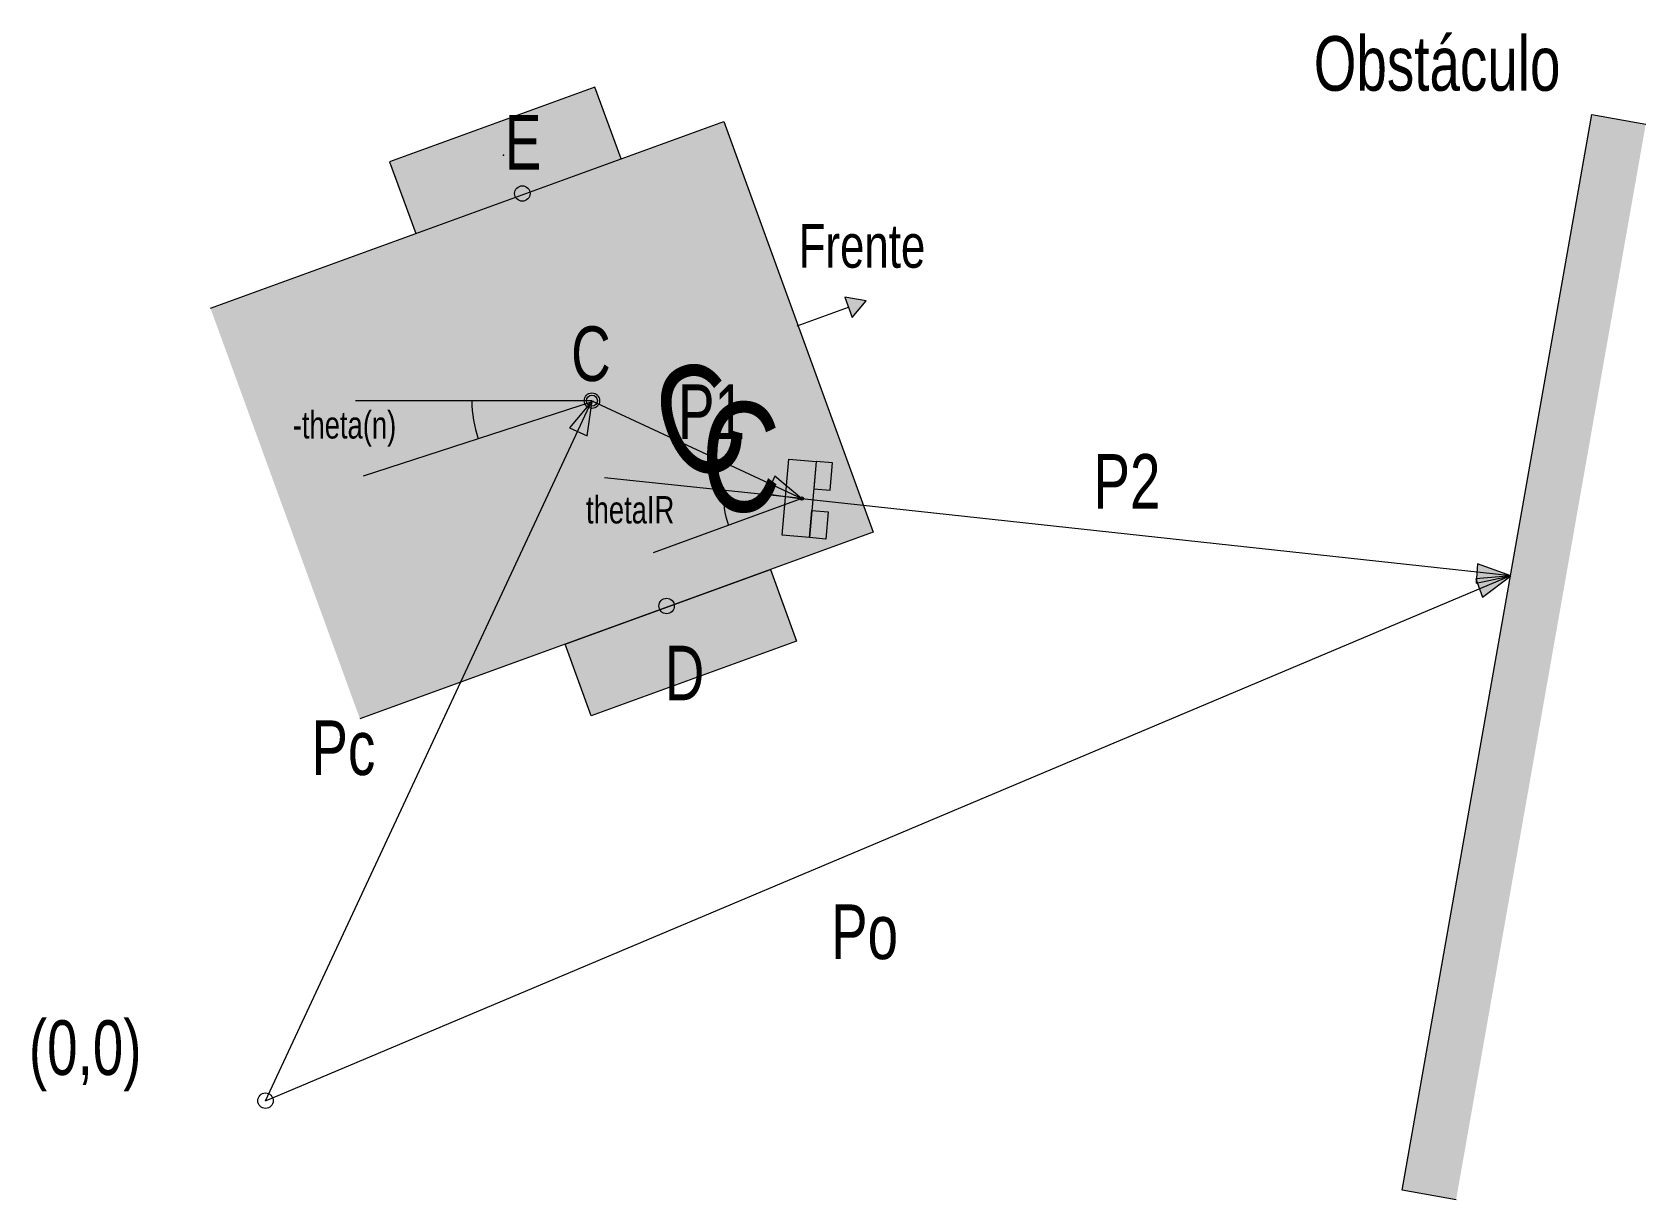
# Model space of a CAD drawing. Header units: millimetres. Extents: x -143 to 153, y -118 to 96.
import ezdxf

# ---------------------------------------------------------------- set-up
doc = ezdxf.new("R2010")
doc.units = ezdxf.units.MM
doc.layers.get('0').update_dxf_attribs({"color": 8, "linetype": 'CONTINUOUS', "lineweight": 0})
for name, color, linetype, lineweight in [('angulos', 7, 'CONTINUOUS', 0), ('carcaca', 9, 'CONTINUOUS', 0), ('noname', 7, 'CONTINUOUS', 0), ('obstaculo', 7, 'CONTINUOUS', 0), ('pontos', 5, 'CONTINUOUS', 0), ('rodas', 8, 'CONTINUOUS', 0), ('sensor', 7, 'CONTINUOUS', 0), ('text', 7, 'CONTINUOUS', 0), ('vetores', 7, 'CONTINUOUS', 0)]:
    doc.layers.add(name, color=color, linetype=linetype, lineweight=lineweight)
doc.styles.get("Standard").update_dxf_attribs({"font": 'txt', "width": 0.75})

# ---------------------------------------------------------------- blocks, each defined once
blk = doc.blocks.new('robo')
at = {"layer": 'carcaca'}
h = blk.add_hatch(color=256, dxfattribs=at)
edge = h.paths.add_edge_path()
edge.add_line((40.15625, -40.21875), (-59.84375, -40.21875))
edge.add_line((-59.84375, -40.21875), (-59.84375, 39.78125))
edge.add_line((-59.84375, 39.78125), (40.15625, 39.78125))
edge.add_line((40.15625, 39.78125), (40.15625, -40.21875))
edge.add_line((-19.84375, 39.78125), (20.15625, 39.78125))
edge.add_line((20.15625, 39.78125), (-19.84375, 39.78125))
edge.add_line((-19.84375, -40.21875), (20.15625, -40.21875))
edge.add_line((20.15625, -40.21875), (-19.84375, -40.21875))
at = {"layer": 'rodas'}
for points in [[(-19.84375, 39.78125), (20.15625, 39.78125), (20.15625, 53.78125), (-19.84375, 53.78125)], [(-19.84375, -40.21875), (20.15625, -40.21875), (20.15625, -54.21875), (-19.84375, -54.21875)]]:
    blk.add_hatch(color=256, dxfattribs=at).paths.add_polyline_path(points)
at = {"layer": 'pontos'}
blk.add_circle((1, 40), 1.41421, dxfattribs=at)
at = {"layer": 'rodas'}
for p, q in [((20.15625, 53.78125), (-19.84375, 53.78125)), ((-19.84375, 53.78125), (-19.84375, 39.78125)), ((20.15625, 39.78125), (20.15625, 53.78125)), ((-19.84375, 39.78125), (20.15625, 39.78125))]:
    blk.add_line(p, q, dxfattribs=at)
blk.add_point((0.15625, 47.78125), dxfattribs=at)
blk = doc.blocks.new('sensorIR')
at = {"layer": 'sensor'}
h = blk.add_hatch(color=1, dxfattribs=at)
edge = h.paths.add_edge_path()
edge.add_line((-7, 2), (7, 2))
edge.add_line((7, 2), (7, -3))
edge.add_line((7, -3), (-7, -3))
edge.add_line((-7, -3), (-7, 2))
edge.add_line((-7, 2), (-2, 2))
edge.add_line((-2, 2), (-2, 5))
edge.add_line((-2, 5), (-7, 5))
edge.add_line((-7, 5), (-7, 2))
edge.add_line((7, 2), (2, 2))
edge.add_line((2, 2), (2, 5))
edge.add_line((2, 5), (7, 5))
edge.add_line((7, 5), (7, 2))
at = {"layer": 'sensor', "color": 1}
for p, q in [((-2, 5), (-7, 5)), ((-7, 5), (-7, 2)), ((-2, 2), (-2, 5)), ((2, 2), (2, 5)), ((2, 5), (7, 5)), ((7, 5), (7, 2)), ((-7, 2), (7, 2)), ((-7, -3), (-7, 2)), ((-7, 2), (-2, 2)), ((7, 2), (2, 2)), ((7, 2), (7, -3)), ((7, -3), (-7, -3))]:
    blk.add_line(p, q, dxfattribs=at)
at = {"layer": 'sensor', "color": 5}
blk.add_circle((0, 0), 0.3, dxfattribs=at)
blk = doc.blocks.new('obstaculo')
at = {"layer": 'obstaculo'}
blk.add_hatch(color=256, dxfattribs=at).paths.add_polyline_path([(100, 0), (100, -10), (-100, -10), (-100, 0)])
for p, q in [((-100, -10), (-100, 0)), ((-100, 0), (100, 0)), ((100, 0), (100, -10))]:
    blk.add_line(p, q, dxfattribs=at)
blk = doc.blocks.new('flecha')
at = {"layer": 'vetores'}
blk.add_hatch(color=256, dxfattribs=at).paths.add_polyline_path([(0, 0), (-6.22, 1.63), (-6.19, -1.92)])
for p, q in [((0, 0), (-6.22, 1.63)), ((-6.22, 1.63), (-6.19, -1.92)), ((-6.19, -1.92), (0, 0))]:
    blk.add_line(p, q, dxfattribs=at)

msp = doc.modelspace()

# ---------------------------------------------------------------- hatches: boundary and pattern name
at = {"layer": 'noname'}
msp.add_hatch(color=256, dxfattribs=at).paths.add_polyline_path([(6.07, 47.15), (7.44, 43.39), (10.01, 46.46)])
at = {"layer": 'text'}
h = msp.add_hatch(color=256, dxfattribs=at)
edge = h.paths.add_edge_path()
edge.add_arc((-40.01, 28.02), 2, 0, 360)

# ---------------------------------------------------------------- linework, layer by layer
for p, q in [((-110.07, 45.09), (-16.1, 79.29)), ((-16.1, 79.29), (11.26, 4.11)), ((11.26, 4.11), (-82.71, -30.09))]:
    msp.add_line(p, q)
msp.add_arc((-40.23, 28.17), 0, 20, 20)
msp.add_point((-40.01, 28.02))
at = {"layer": 'angulos'}
for p, q in [((-40.23, 28.17), (-83.53, 28.17)), ((-40.01, 28.02), (-82.13, 14.34)), ((-1.78, 10.24), (-37.92, 14.03)), ((-1.78, 10.24), (-29.03, 0.32))]:
    msp.add_line(p, q, dxfattribs=at)
for centre, radius, start, end in [((-40.23, 28.17), 21.98, 180, 198.555), ((-1.78, 10.24), 14.32, 174.0087, 200)]:
    msp.add_arc(centre, radius, start, end, dxfattribs=at)
at = {"layer": 'noname'}
for p, q in [((-2.65, 41.85), (6.75, 45.27)), ((6.07, 47.15), (7.44, 43.39)), ((10.01, 46.46), (6.07, 47.15)), ((7.44, 43.39), (10.01, 46.46))]:
    msp.add_line(p, q, dxfattribs=at)
at = {"layer": 'pontos'}
for centre, radius in [((-40.23, 28.17), 1.41), ((-40.23, 28.17), 1), ((-26.55, -9.42), 1.41), ((-26.55, -9.42), 1.41)]:
    msp.add_circle(centre, radius, dxfattribs=at)
at = {"layer": 'pontos', "color": 5}
msp.add_circle((-100, -100), 1.41, dxfattribs=at)
at = {"layer": 'rodas'}
for p, q in [((-45.12, -16.41), (-7.54, -2.73)), ((-7.54, -2.73), (-2.75, -15.88)), ((-40.34, -29.56), (-45.12, -16.41)), ((-2.75, -15.88), (-40.34, -29.56))]:
    msp.add_line(p, q, dxfattribs=at)
msp.add_point((-23.59, -17.09), dxfattribs=at)
at = {"layer": 'vetores'}
for p, q in [((-100, -100), (-40.23, 28.17)), ((-40.23, 28.17), (-1.78, 10.24)), ((-1.78, 10.24), (128.01, -3.85)), ((-100, -100), (128.01, -3.85))]:
    msp.add_line(p, q, dxfattribs=at)

# ---------------------------------------------------------------- block references
at = {"rotation": 20.000000000000004}
msp.add_blockref('robo', (-40.23, 28.17), dxfattribs=at)
at = {"layer": 'obstaculo', "rotation": 79.99999999999999}
msp.add_blockref('obstaculo', (125.53, -17.92), dxfattribs=at)
at = {"layer": 'sensor', "color": 5, "rotation": 265}
msp.add_blockref('sensorIR', (-1.78, 10.24), dxfattribs=at)
at = {"layer": 'vetores'}
for p, rotation in [((-40.21, 28.17), 65), ((-1.78, 10.22), 335), ((128.02, -3.87), 20.000000000000004), ((128.01, -3.87), 355)]:
    msp.add_blockref('flecha', p, dxfattribs=dict(at, rotation=rotation))

# ---------------------------------------------------------------- texts
at = {"layer": 'angulos', "width": 100, "attachment_point": 1}
for s, insert, char_height in [('Obstáculo', (91.96, 94.92), 10), ('C', (-44.04, 41.77), 10), ('P1\\P', (-24.47, 31.15), 10), ('-theta(n)', (-95.01, 26.24), 5), ('thetaIR', (-41.31, 10.69), 5)]:
    msp.add_mtext(s, dxfattribs=dict(at, insert=insert, char_height=char_height))
at = {"layer": 'pontos', "color": 5, "insert": (-143.33, -85.28), "char_height": 10, "width": 100, "attachment_point": 1}
msp.add_mtext('(0,0)', dxfattribs=at)
at = {"layer": 'text', "attachment_point": 1}
for s, insert, char_height, width in [('E', (-56.19, 80.49), 10, 200), ('C', (-20.17, 27.88), 20, 100), ('D', (-26.88, -16.69), 10, 200)]:
    msp.add_mtext(s, dxfattribs=dict(at, insert=insert, char_height=char_height, width=width))
at = {"layer": 'text', "linetype": 'CONTINUOUS', "insert": (-2.37, 60.51), "char_height": 8, "width": 100, "attachment_point": 1}
msp.add_mtext('Frente', dxfattribs=at)
at = {"layer": 'text', "insert": (-30.84, 31.59), "char_height": 20, "width": 200, "attachment_point": 1, "rotation": 20}
msp.add_mtext('C', dxfattribs=at)
at = {"layer": 'vetores', "char_height": 10, "width": 100, "attachment_point": 1}
for s, insert in [('P2\\P\\P', (51.61, 18.39)), ('Pc', (-91.6, -30.37)), ('Po\\P', (3.56, -64.07))]:
    msp.add_mtext(s, dxfattribs=dict(at, insert=insert))

doc.saveas('drawing.dxf')
